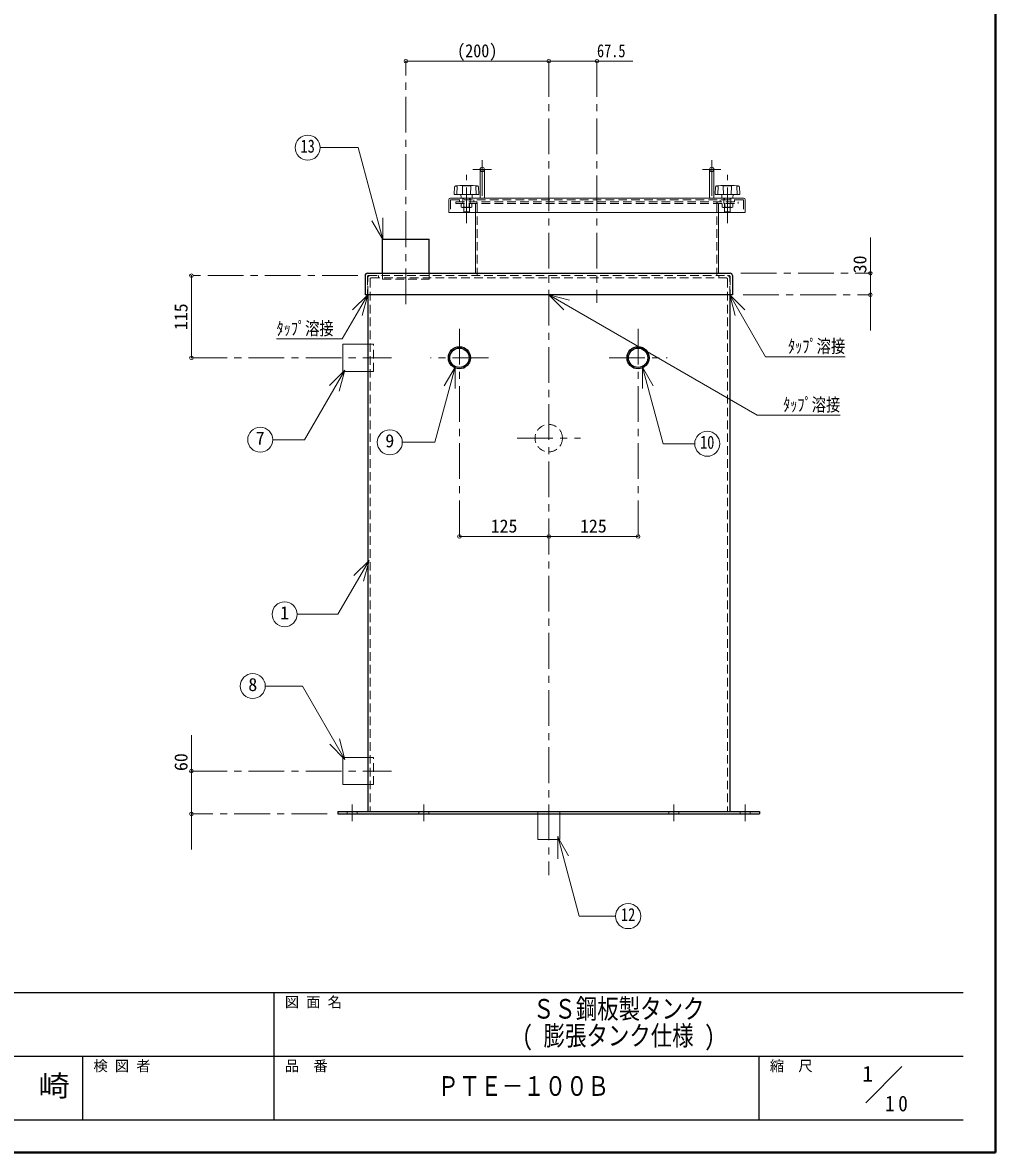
# Model space of a CAD drawing. Units: millimetres, scale not verified. Extents: x -2123 to 1927, y -1358 to 1452.
# Drawn here: x 566 to 1927, y -1358 to 223 of the extents above; entities that cross this region are included whole.
import ezdxf
from ezdxf.enums import TextEntityAlignment as Align

# ---------------------------------------------------------------- set-up
doc = ezdxf.new("R2010")
doc.units = ezdxf.units.MM
doc.header["$LTSCALE"] = 10
doc.header["$PDMODE"] = 32
doc.header["$PDSIZE"] = 5
doc.linetypes.add('CHAIN1', pattern=[8, 5, -1, 1, -1])
doc.linetypes.add('DASHED1', pattern=[1.8, 1.2, -0.6])
doc.layers.add('0-0', color=7, linetype='Continuous', lineweight=18)
doc.styles.add('ＭＳ ゴシック', font='')
doc.styles.get('ＭＳ ゴシック').set_extended_font_data('MS Gothic')

msp = doc.modelspace()

# ---------------------------------------------------------------- linework, layer by layer
at = {"layer": '0-0', "color": 1, "lineweight": 40}
for q in [(1927.2, 1451.91), (-2122.8, -1358.09)]:
    msp.add_line((1927.2, -1358.09), q, dxfattribs=at)
at = {"layer": '0-0', "color": 4, "lineweight": 9}
for p, q in [((1102.2, 168.71), (1302.2, 168.71)), ((1419.7, 168.71), (1302.2, 168.71)), ((1206.2, 17.21), (1206.2, -22.79)), ((1212.2, 17.21), (1212.2, -22.79)), ((1527.2, 17.21), (1527.2, -22.79)), ((1533.2, 17.21), (1533.2, -22.79)), ((1199.9, -42.79), (1199.9, -128.09)), ((1539.5, -42.79), (1539.5, -128.09)), ((1752.2, -78.09), (1752.2, -208.09)), ((802.2, -131.29), (802.2, -246.29)), ((1177.2, -496.29), (1302.2, -496.29)), ((1302.2, -496.29), (1427.2, -496.29)), ((802.2, -774.49), (802.2, -934.49))]:
    msp.add_line(p, q, dxfattribs=at)
at = {"layer": '0-0', "color": 4, "linetype": 'CHAIN1', "lineweight": 9}
for p, q in [((1102.2, -171.29), (1102.2, 168.71)), ((1302.2, 168.71), (1302.2, -970.29)), ((1369.7, 168.71), (1369.7, -169.49)), ((1196.2, 17.21), (1222.2, 17.21)), ((1209.2, 30.21), (1209.2, -22.79)), ((1543.2, 17.21), (1517.2, 17.21)), ((1530.2, 30.21), (1530.2, -22.79)), ((1187.2, -57.79), (1187.2, 9.81)), ((1552.2, -57.79), (1552.2, 9.81)), ((1035, -131.29), (802.2, -131.29)), ((1571, -128.09), (1752.2, -128.09)), ((1574.2, -158.09), (1752.2, -158.09)), ((1177.2, -205.79), (1177.2, -496.29)), ((1427.2, -205.79), (1427.2, -496.29)), ((802.2, -246.29), (1082.2, -246.29)), ((1217.7, -246.29), (1136.7, -246.29)), ((1386.7, -246.29), (1467.7, -246.29)), ((1258, -358.79), (1346.4, -358.79)), ((802.2, -824.49), (1082.2, -824.49)), ((992.2, -884.49), (802.2, -884.49)), ((1027.2, -871.29), (1027.2, -894.49)), ((1127.2, -871.29), (1127.2, -894.49)), ((1477.2, -871.29), (1477.2, -894.49)), ((1577.2, -871.29), (1577.2, -894.49))]:
    msp.add_line(p, q, dxfattribs=at)
at = {"layer": '0-0'}
for p, q in [((982.4, 47.72), (1035.43, 47.72)), ((1069.81, -80.59), (1035.43, 47.72)), ((1170.03, -17.57), (1170.37, -7.06)), ((1177.79, -5.2), (1171.88, -5.51)), ((1173.65, -17.99), (1174.04, -6.35)), ((1196.19, -5.19), (1178.21, -5.19)), ((1181.72, -17.99), (1181.33, -6.35)), ((1192.68, -17.99), (1193.07, -6.35)), ((1196.61, -5.2), (1202.52, -5.51)), ((1200.75, -17.99), (1200.36, -6.35)), ((1204.37, -17.57), (1204.03, -7.06)), ((1535.03, -17.57), (1535.37, -7.06)), ((1542.79, -5.2), (1536.88, -5.51)), ((1538.65, -17.99), (1539.04, -6.35)), ((1543.21, -5.19), (1561.19, -5.19)), ((1546.72, -17.99), (1546.33, -6.35)), ((1557.68, -17.99), (1558.07, -6.35)), ((1561.61, -5.2), (1567.52, -5.51)), ((1565.75, -17.99), (1565.36, -6.35)), ((1569.37, -17.57), (1569.03, -7.06)), ((1162.2, -25.09), (1162.2, -42.79)), ((1164.5, -22.79), (1574.9, -22.79)), ((1203.97, -17.99), (1170.43, -17.99)), ((1179.57, -22.42), (1179.2, -17.99)), ((1194.83, -22.42), (1195.2, -17.99)), ((1535.43, -17.99), (1568.97, -17.99)), ((1544.57, -22.42), (1544.2, -17.99)), ((1559.83, -22.42), (1560.2, -17.99)), ((1577.2, -25.09), (1577.2, -42.79)), ((1162.2, -42.79), (1577.2, -42.79)), ((1069.81, -80.59), (1054.81, -54.61)), ((1069.81, -80.59), (1069.81, -50.59)), ((1049, -158.09), (1013.29, -219.94)), ((1049, -158.09), (1027.79, -179.3)), ((1049, -158.09), (1041.23, -187.06)), ((1302.2, -158.09), (1323.41, -179.3)), ((1302.2, -158.09), (1331.18, -165.85)), ((1302.2, -158.09), (1593.89, -326.49)), ((1555.4, -158.09), (1563.16, -187.06)), ((1555.4, -158.09), (1605.42, -244.73)), ((1555.4, -158.09), (1576.61, -179.3)), ((1013.29, -219.94), (921.26, -219.94)), ((1014.2, -265.29), (1014.2, -227.29)), ((1014.2, -227.29), (1049, -227.29)), ((1605.42, -244.73), (1717.02, -244.73)), ((1016.71, -263.82), (960.64, -360.94)), ((1016.71, -263.82), (995.5, -285.04)), ((1016.71, -263.82), (1008.94, -292.8)), ((1014.2, -265.29), (1049, -265.29)), ((1171.02, -259.35), (1142.83, -364.57)), ((1171.02, -259.35), (1156.02, -285.33)), ((1171.02, -259.35), (1171.02, -289.35)), ((1433.38, -259.35), (1433.38, -289.35)), ((1433.38, -259.35), (1448.38, -285.33)), ((1593.89, -326.49), (1710.14, -326.49)), ((915.94, -360.94), (960.64, -360.94)), ((1142.83, -364.57), (1097.3, -364.57)), ((1050.85, -529.71), (1007.27, -605.18)), ((1050.85, -529.71), (1029.63, -550.92)), ((1050.85, -529.71), (1043.08, -558.69)), ((950.06, -605.18), (1007.27, -605.18)), ((905.55, -705.62), (957.76, -705.62)), ((1016.98, -808.18), (957.76, -705.62)), ((1016.98, -808.18), (995.76, -786.97)), ((1016.98, -808.18), (1009.21, -779.2)), ((1014.2, -843.49), (1014.2, -805.49)), ((1014.2, -805.49), (1049, -805.49)), ((1014.2, -843.49), (1049, -843.49)), ((1286.7, -884.49), (1286.7, -920.29)), ((1317.7, -884.49), (1317.7, -920.29)), ((1317.7, -920.29), (1286.7, -920.29)), ((1314.89, -917.13), (1329.89, -943.11)), ((1314.89, -917.13), (1314.89, -947.13)), ((1745.98, -1288.59), (1796.48, -1238.09))]:
    msp.add_line(p, q, dxfattribs=at)
at = {"layer": '0-0', "color": 4, "linetype": 'DASHED1', "lineweight": 9}
for p, q in [((1164.5, -26.24), (1164.5, -42.79)), ((1165.65, -25.09), (1573.75, -25.09)), ((1172.2, -28.09), (1172.2, -30.39)), ((1172.2, -28.09), (1567.2, -28.09)), ((1172.2, -30.39), (1567.2, -30.39)), ((1177.2, -25.09), (1177.2, -28.09)), ((1182.2, -30.39), (1182.2, -22.79)), ((1183.2, -42.29), (1183.2, -22.79)), ((1183.45, -30.69), (1183.45, -35.39)), ((1190.95, -30.69), (1190.95, -35.39)), ((1191.2, -42.29), (1191.2, -22.79)), ((1192.2, -30.39), (1192.2, -22.79)), ((1197.2, -25.09), (1197.2, -28.09)), ((1199.9, -31.54), (1199.9, -42.79)), ((1202.2, -30.39), (1202.2, -131.29)), ((1537.2, -30.39), (1537.2, -131.29)), ((1539.5, -31.54), (1539.5, -42.79)), ((1542.2, -25.09), (1542.2, -28.09)), ((1547.2, -30.39), (1547.2, -22.79)), ((1548.2, -42.29), (1548.2, -22.79)), ((1548.45, -30.69), (1548.45, -35.39)), ((1555.95, -30.69), (1555.95, -35.39)), ((1556.2, -42.29), (1556.2, -22.79)), ((1557.2, -30.39), (1557.2, -22.79)), ((1562.2, -25.09), (1562.2, -28.09)), ((1567.2, -28.09), (1567.2, -30.39)), ((1574.9, -26.24), (1574.9, -42.79)), ((1180.95, -35.89), (1193.45, -35.89)), ((1191.2, -42.29), (1183.2, -42.29)), ((1183.7, -42.79), (1183.2, -42.29)), ((1191.2, -42.29), (1190.7, -42.79)), ((1558.45, -35.89), (1545.95, -35.89)), ((1548.2, -42.29), (1548.7, -42.79)), ((1548.2, -42.29), (1556.2, -42.29)), ((1555.7, -42.79), (1556.2, -42.29)), ((1049, -227.29), (1057.2, -227.29)), ((1057.2, -265.29), (1057.2, -227.29)), ((1049, -265.29), (1057.2, -265.29)), ((1049, -805.49), (1057.2, -805.49)), ((1057.2, -843.49), (1057.2, -805.49)), ((1049, -843.49), (1057.2, -843.49)), ((1020.2, -881.29), (1020.2, -884.49)), ((1034.2, -881.29), (1034.2, -884.49)), ((1286.7, -881.29), (1286.7, -884.49)), ((1317.7, -881.29), (1317.7, -884.49)), ((1570.2, -881.29), (1570.2, -884.49)), ((1584.2, -881.29), (1584.2, -884.49))]:
    msp.add_line(p, q, dxfattribs=at)
at = {"layer": '0-0', "color": 5, "lineweight": 25}
for p, q in [((1069.7, -80.29), (1134.7, -80.29)), ((1069.7, -128.09), (1069.7, -80.29)), ((1134.7, -128.09), (1134.7, -80.29)), ((1045.2, -131.29), (1045.2, -158.09)), ((1048.4, -128.09), (1556, -128.09)), ((1559.2, -131.29), (1559.2, -158.09)), ((1559.2, -158.09), (1045.2, -158.09)), ((1049, -158.09), (1049, -881.29)), ((1555.4, -158.09), (1555.4, -881.29)), ((1007.2, -881.29), (1007.2, -884.49)), ((1007.2, -884.49), (1597.2, -884.49))]:
    msp.add_line(p, q, dxfattribs=at)
at = {"layer": '0-0', "linetype": 'DASHED1'}
for p, q in [((1048.4, -132.89), (1048.4, -158.09)), ((1049, -158.09), (1049, -134.49)), ((1050, -131.29), (1554.4, -131.29)), ((1052.2, -136.09), (1052.2, -881.29)), ((1053.8, -134.49), (1550.6, -134.49)), ((1064, -134.49), (1064, -131.29)), ((1069.7, -136.29), (1069.7, -128.09)), ((1540.4, -134.49), (1540.4, -131.29)), ((1552.2, -136.09), (1552.2, -881.29)), ((1555.4, -158.09), (1555.4, -134.49)), ((1556, -132.89), (1556, -158.09)), ((1120.2, -881.29), (1120.2, -884.49)), ((1134.2, -881.29), (1134.2, -884.49)), ((1470.2, -881.29), (1470.2, -884.49)), ((1484.2, -881.29), (1484.2, -884.49))]:
    msp.add_line(p, q, dxfattribs=at)
at = {"layer": '0-0', "color": 6, "lineweight": 25}
for p, q in [((-2077.8, -1134.52), (1882.2, -1134.52)), ((917.91, -1313.09), (917.91, -1134.52)), ((1882.2, -1223.8), (-153.52, -1223.8)), ((650.06, -1313.09), (650.06, -1223.8)), ((1596.48, -1313.09), (1596.48, -1223.8)), ((1882.2, -1313.09), (-2077.8, -1313.09))]:
    msp.add_line(p, q, dxfattribs=at)
at = {"layer": '0-0', "color": 4, "linetype": 'DASHED1', "lineweight": 9}
for points in [[(1179.72, -30.69), (1179.72, -35.39), (1180.95, -35.89)], [(1194.68, -30.69), (1194.68, -35.39), (1193.45, -35.89)], [(1544.72, -30.69), (1544.72, -35.39), (1545.95, -35.89)], [(1559.68, -30.69), (1559.68, -35.39), (1558.45, -35.89)]]:
    msp.add_lwpolyline(points, dxfattribs=at)
at = {"layer": '0-0', "linetype": 'DASHED1'}
msp.add_lwpolyline([(1069.7, -136.29), (1134.7, -136.29), (1134.7, -128.09)], dxfattribs=at)
at = {"layer": '0-0'}
for points in [[(1433.38, -259.35), (1462.12, -366.62), (1506.45, -366.62)], [(1314.89, -915.73), (1344.85, -1027.54), (1395.83, -1027.54)]]:
    msp.add_lwpolyline(points, dxfattribs=at)
at = {"layer": '0-0', "color": 5, "lineweight": 25}
msp.add_lwpolyline([(1007.2, -881.29), (1597.2, -881.29), (1597.2, -884.49)], dxfattribs=at)
at = {"layer": '0-0'}
for centre in [(964.9, 47.72), (898.44, -360.94), (1079.8, -364.57), (1523.95, -366.62), (932.56, -605.18), (888.05, -705.62), (1413.33, -1027.54)]:
    msp.add_circle(centre, 17.5, dxfattribs=at)
at = {"layer": '0-0', "color": 5, "lineweight": 25}
for centre, radius in [((1177.2, -246.29), 15.5), ((1177.2, -246.29), 13.6), ((1427.2, -246.29), 15.5), ((1427.2, -246.29), 13.6)]:
    msp.add_circle(centre, radius, dxfattribs=at)
at = {"layer": '0-0', "color": 4, "linetype": 'DASHED1', "lineweight": 9}
msp.add_circle((1302.2, -358.79), 19.2, dxfattribs=at)
at = {"layer": '0-0', "color": 4, "lineweight": 9}
for centre in [(1209.2, 17.21), (1530.2, 17.21)]:
    msp.add_arc(centre, 3, 360, 180, dxfattribs=at)
at = {"layer": '0-0', "color": 4, "linetype": 'DASHED1', "lineweight": 9}
for centre, radius, start, end in [((1209.2, 17.21), 3, 180, 0), ((1530.2, 17.21), 3, 180, 0), ((1165.65, -26.24), 1.15, 90, 180), ((1180.02, -30.69), 0.3, 90, 180), ((1183.15, -30.69), 0.3, 0, 90), ((1183.75, -30.69), 0.3, 90, 180), ((1190.65, -30.69), 0.3, 0, 90), ((1191.25, -30.69), 0.3, 90, 180), ((1194.38, -30.69), 0.3, 0, 90), ((1198.75, -31.54), 1.15, 0, 90), ((1199.9, -30.39), 2.3, 0, 90), ((1539.5, -30.39), 2.3, 90, 180), ((1540.65, -31.54), 1.15, 90, 180), ((1545.02, -30.69), 0.3, 90, 180), ((1548.15, -30.69), 0.3, 0, 90), ((1548.75, -30.69), 0.3, 90, 180), ((1555.65, -30.69), 0.3, 0, 90), ((1556.25, -30.69), 0.3, 90, 180), ((1559.38, -30.69), 0.3, 0, 90), ((1573.75, -26.24), 1.15, 0, 90), ((1180.72, -28.24), 7.65, 271.74524, 290.89913), ((1187.2, -21.55), 14.33, 254.82182, 285.17818), ((1193.68, -28.24), 7.65, 249.10087, 268.25476), ((1545.72, -28.24), 7.65, 271.74524, 290.89913), ((1552.2, -21.55), 14.33, 254.82182, 285.17818), ((1558.68, -28.24), 7.65, 249.10087, 268.25476)]:
    msp.add_arc(centre, radius, start, end, dxfattribs=at)
at = {"layer": '0-0'}
for centre, radius, start, end in [((1171.97, -7.11), 1.6, 93.01913, 178.15415), ((1171.59, -7.64), 1.66, 93.02757, 128.73305), ((1171.66, -13.95), 7.97, 72.62002, 91.09064), ((1178.21, -13.19), 8, 90, 93.01913), ((1181.73, -6.34), 0.4, 97.29873, 181.90915), ((1187.2, -49.06), 43.47, 82.70127, 97.29873), ((1192.67, -6.34), 0.4, 358.09085, 82.70127), ((1196.19, -13.19), 8, 86.98087, 90), ((1202.74, -13.95), 7.97, 88.90936, 107.37998), ((1202.43, -7.11), 1.6, 1.84585, 86.98087), ((1202.8, -7.64), 1.66, 51.26695, 86.97243), ((1536.97, -7.11), 1.6, 93.01913, 178.15415), ((1536.59, -7.64), 1.66, 93.02757, 128.73305), ((1536.66, -13.95), 7.97, 72.62002, 91.09064), ((1543.21, -13.19), 8, 90, 93.01913), ((1546.73, -6.34), 0.4, 97.29873, 181.90915), ((1552.2, -49.06), 43.47, 82.70127, 97.29873), ((1557.67, -6.34), 0.4, 358.09085, 82.70127), ((1561.19, -13.19), 8, 86.98087, 90), ((1567.74, -13.95), 7.97, 88.90936, 107.37998), ((1567.43, -7.11), 1.6, 1.84585, 86.98087), ((1567.8, -7.64), 1.66, 51.26695, 86.97243), ((1164.5, -25.09), 2.3, 90, 180), ((1170.43, -17.59), 0.4, 178.15415, 270), ((1179.97, -22.39), 0.4, 184.76364, 270), ((1194.43, -22.39), 0.4, 270, 355.23636), ((1203.97, -17.59), 0.4, 270, 1.84585), ((1535.43, -17.59), 0.4, 178.15415, 270), ((1544.97, -22.39), 0.4, 184.76364, 270), ((1559.43, -22.39), 0.4, 270, 355.23636), ((1568.97, -17.59), 0.4, 270, 1.84585), ((1574.9, -25.09), 2.3, 0, 90)]:
    msp.add_arc(centre, radius, start, end, dxfattribs=at)
at = {"layer": '0-0', "color": 5, "lineweight": 25}
for centre, start, end in [((1048.4, -131.29), 90, 180), ((1556, -131.29), 0, 90)]:
    msp.add_arc(centre, 3.2, start, end, dxfattribs=at)
at = {"layer": '0-0', "linetype": 'DASHED1'}
for centre, radius, start, end in [((1050, -132.89), 1.6, 90, 180), ((1052.2, -134.49), 3.2, 90, 180), ((1053.8, -136.09), 1.6, 90, 180), ((1550.6, -136.09), 1.6, 0, 90), ((1552.2, -134.49), 3.2, 0, 90), ((1554.4, -132.89), 1.6, 0, 90)]:
    msp.add_arc(centre, radius, start, end, dxfattribs=at)
at = {"layer": '0-0', "color": 1}
for p in [(1102.2, 168.71), (1302.2, 168.71), (1369.7, 168.71), (1752.2, -128.09), (802.2, -131.29), (1752.2, -158.09), (802.2, -246.29), (1177.2, -496.29), (1302.2, -496.29), (1427.2, -496.29), (802.2, -824.49), (802.2, -884.49)]:
    msp.add_point(p, dxfattribs=at)

# ---------------------------------------------------------------- texts
at = {"layer": '0-0', "style": 'ＭＳ ゴシック'}
for s, height, width, p in [('(200)', 18.33, 0.9, (1174.07, 168.71)), ('67.5', 18.33, 0.8, (1369.7, 168.71)), ('13', 18.33, 0.8, (954.9, 35.22)), ('ﾀｯﾌﾟ溶接', 18.33, 0.8, (921.26, -219.94)), ('ﾀｯﾌﾟ溶接', 18.33, 0.8, (1637.02, -244.73)), ('ﾀｯﾌﾟ溶接', 18.33, 0.8, (1630.14, -326.49)), ('10', 18.33, 0.8, (1513.95, -379.12)), ('12', 18.33, 0.8, (1403.33, -1040.04)), ('ＳＳ鋼板製タンク', 27.49, 0.8, (1280.06, -1179.16)), ('( 膨張タンク仕様 )', 27.49, 0.8, (1265.06, -1216.66)), ('千\u3000崎', 29.33, 1.1, (500.06, -1288.44)), ('ＰＴＥ－１００Ｂ', 27.49, 0.8, (1146.57, -1287.19))]:
    msp.add_text(s, height=height, dxfattribs=dict(at, width=width)).set_placement(p, align=Align.BOTTOM_LEFT)
for s, p in [('30', (1752.2, -128.09)), ('115', (802.2, -207.54)), ('60', (802.2, -824.49))]:
    msp.add_text(s, height=18.33, rotation=90, dxfattribs=at).set_placement(p, align=Align.BOTTOM_LEFT)
for s, height, p in [('7', 18.33, (892.19, -373.44)), ('9', 18.33, (1073.55, -377.07)), ('125', 18.33, (1220.95, -496.29)), ('125', 18.33, (1345.95, -496.29)), ('1', 18.33, (926.31, -617.68)), ('8', 18.33, (881.8, -718.12)), ('図 面 名', 14.66, (932.91, -1159.52)), ('検 図 者', 14.66, (665.06, -1248.8)), ('品\u3000番', 14.66, (932.91, -1248.8)), ('縮\u3000尺', 14.66, (1611.48, -1248.8)), ('1', 21.99, (1740.9, -1265.61))]:
    msp.add_text(s, height=height, dxfattribs=at).set_placement(p, align=Align.BOTTOM_LEFT)
at = {"layer": '0-0', "insert": (1772.87, -1300.99), "char_height": 21.99, "attachment_point": 7, "style": 'ＭＳ ゴシック'}
msp.add_mtext('\\T1.36;\\W0.9;10', dxfattribs=at)

doc.saveas('drawing.dxf')
